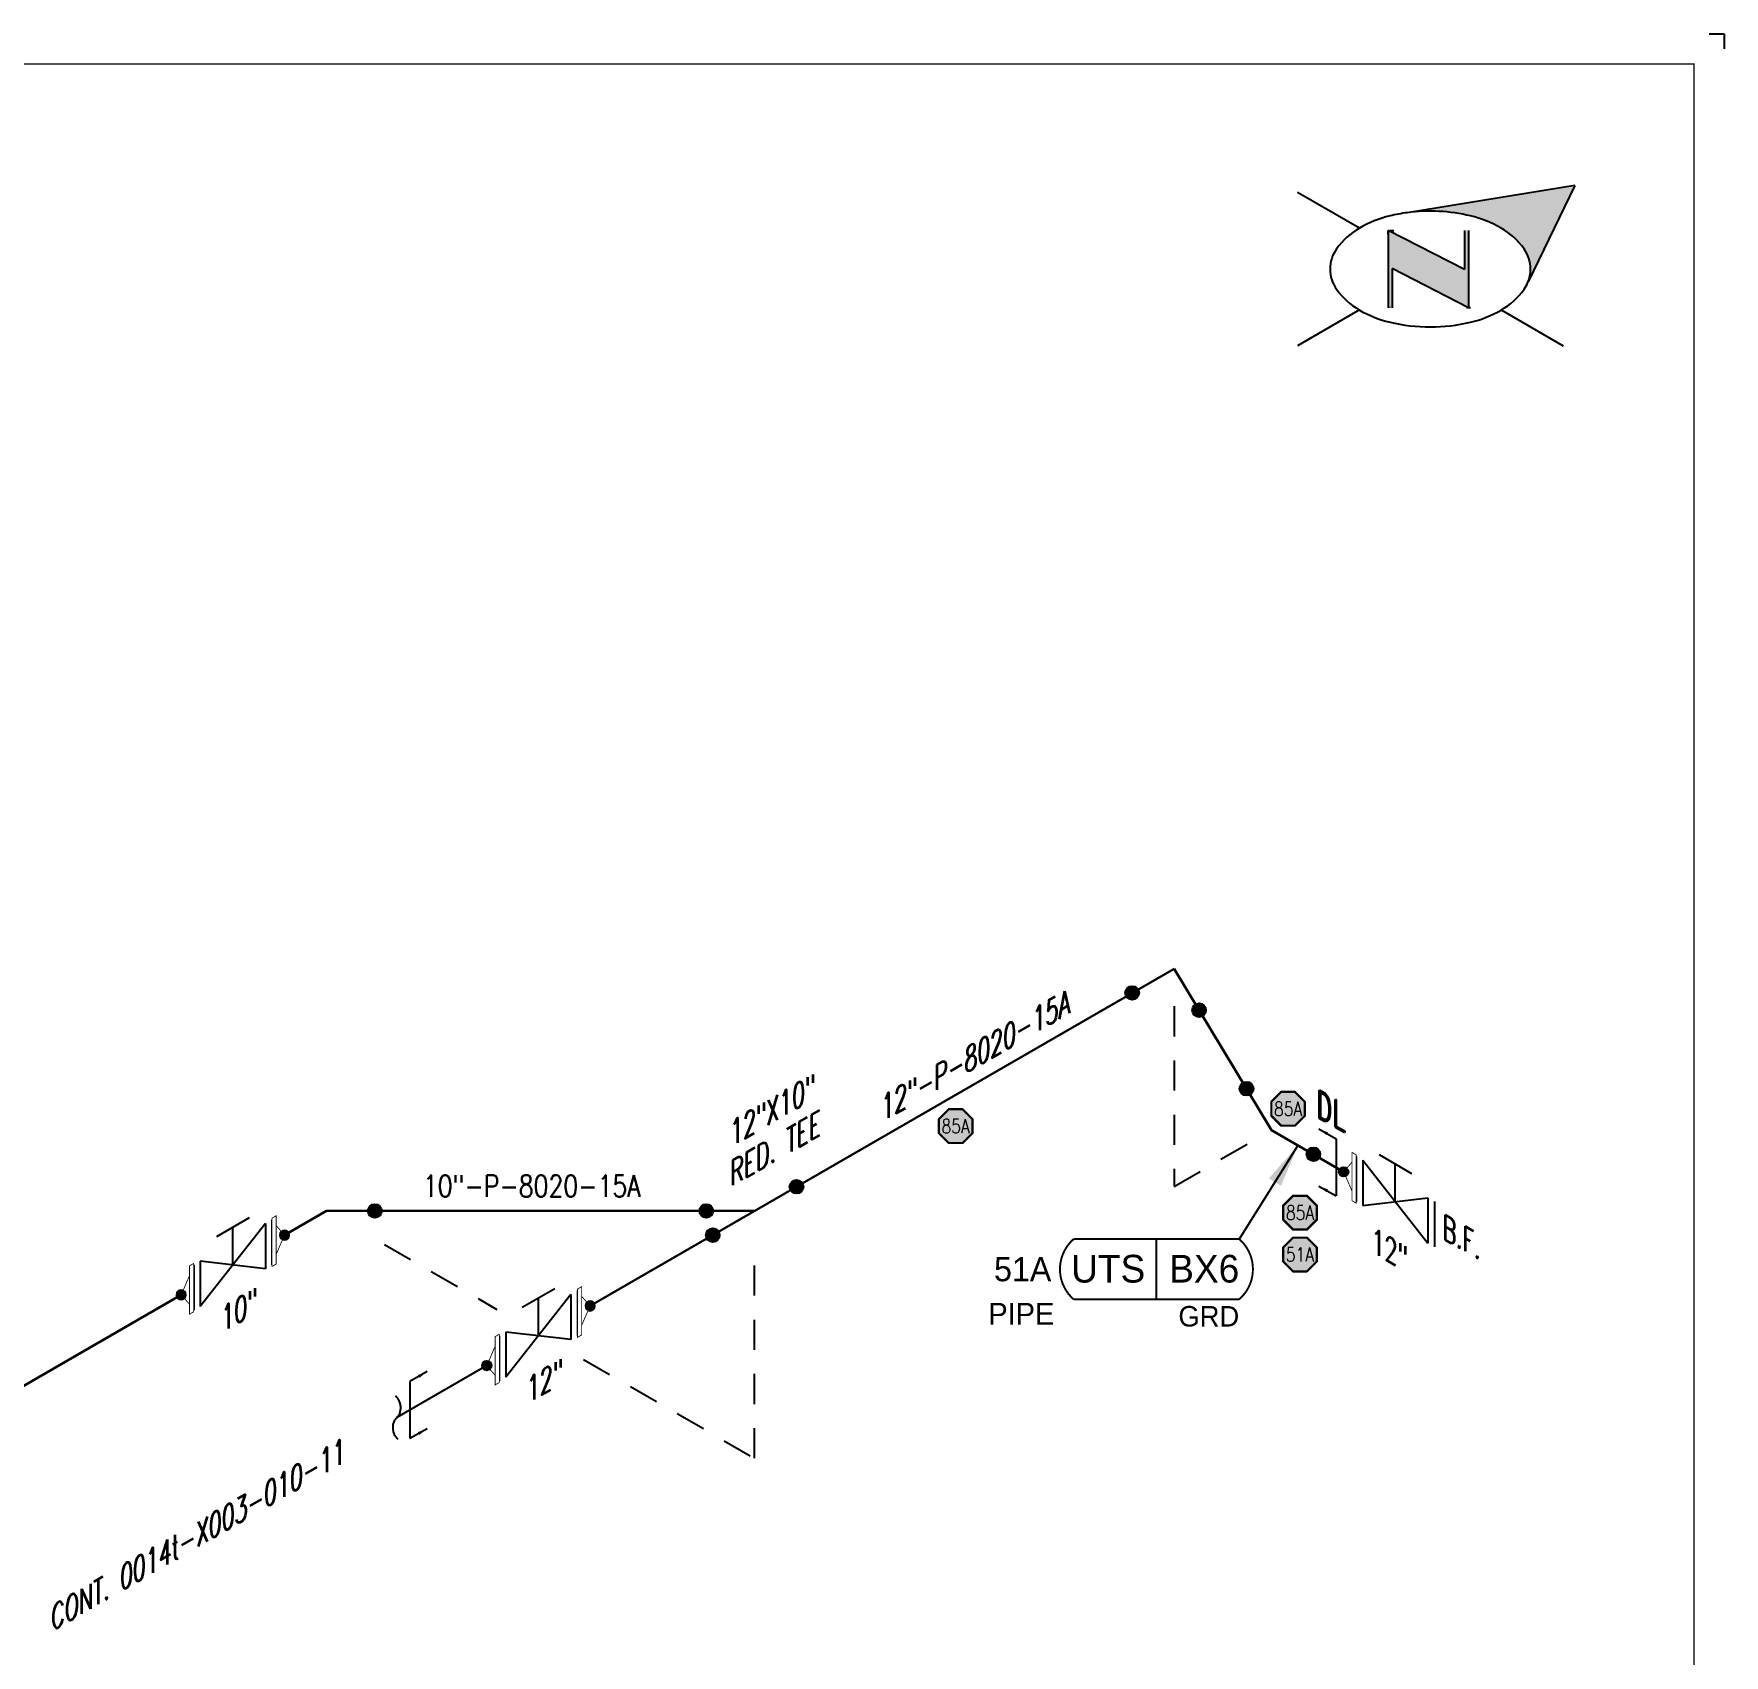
# Model space of a CAD drawing. Header units: inches. Extents: x 0.1 to 17.4, y 0.1 to 11.4.
# Drawn here: x 10.36 to 17.38, y 4.65 to 11.37 of the extents above; entities that cross this region are included whole.
import ezdxf
from ezdxf.enums import TextEntityAlignment as Align

# ---------------------------------------------------------------- set-up
doc = ezdxf.new("R2010")
doc.units = ezdxf.units.IN
doc.header["$MEASUREMENT"] = 0
doc.linetypes.add('HIDDEN2', pattern=[0.1875, 0.125, -0.0625])
for name, color, linetype in [('3', 1, 'Continuous'), ('BORDER', 3, 'Continuous'), ('COMP', 1, 'Continuous'), ('Continuation', 7, 'Continuous'), ('DL', 20, 'Continuous'), ('FITTINGS', 4, 'Continuous'), ('PART_PCML', 7, 'Continuous'), ('PART_SelectedCML_UT', 132, 'Continuous'), ('PIPE-ANNO', 150, 'HIDDEN2'), ('TEXT', 7, 'Continuous'), ('UNAS.PIPE', 251, 'Continuous'), ('WELD POINTS', 41, 'Continuous'), ('Welds', 7, 'Continuous')]:
    doc.layers.add(name, color=color, linetype=linetype)
doc.layers.add('PIPE', color=7, linetype='Continuous', lineweight=30)
doc.styles.add('CMLPAS', font='')
doc.styles.add('ISO330', font='romand.shx', dxfattribs={"width": 0.85, "height": 0.05})
doc.styles.add('PART_Standard', font='romans', dxfattribs={"width": 0.8, "height": 0.09})
doc.styles.add('Richmond', font='arial.ttf')
doc.styles.add('SIMPLEX', font='ROMANS')
doc.styles.get("Standard").update_dxf_attribs({"font": 'arial.ttf'})
doc.styles.get('CMLPAS').set_extended_font_data('Cordia New')
doc.dimstyles.new('Richmond', dxfattribs={"dimtxt": 0.18, "dimasz": 0.18, "dimexe": 0.18, "dimexo": 0.0625, "dimgap": 0.09, "dimtad": 0, "dimtih": 1, "dimtoh": 1, "dimdec": 4, "dimzin": 0, "dimdsep": 46, "dimtxsty": 'Richmond', "dimcen": 0.09, "dimadec": 0, "dimazin": 0, "dimtfac": 1, "dimtdec": 4, "dimtofl": 0, "dimtmove": 0, "dimatfit": 3, "dimfxl": 1, "dimtolj": 1, "dimtzin": 0, "dimarcsym": 0})
doc.dimstyles.get("Standard").update_dxf_attribs({"dimtxt": 0.18, "dimasz": 0.18, "dimexe": 0.18, "dimexo": 0.0625, "dimgap": 0.09, "dimtad": 0, "dimtih": 1, "dimtoh": 1, "dimdec": 4, "dimzin": 0, "dimdsep": 46, "dimtxsty": 'Standard', "dimcen": 0.09, "dimadec": 0, "dimazin": 0, "dimtfac": 1, "dimtdec": 4, "dimtofl": 0, "dimtmove": 0, "dimatfit": 3, "dimfxl": 1, "dimtolj": 1, "dimtzin": 0, "dimarcsym": 0})

# ---------------------------------------------------------------- blocks, each defined once
blk = doc.blocks.new('north2')
at = {"layer": 'BORDER'}
for points in [[(-0.706, -0.7673, -0.156851), (-0.679, -0.8512, -0.095667), (-0.6893, -0.9048), (-0.4945, -0.5044), (-1.1905, -0.6173, -0.092194), (-0.9281, -0.6306, -0.072341), (-0.8009, -0.6813, -0.106617)], [(-0.9381, -1.0109), (-0.9364, -1.0092), (-0.9364, -0.6907), (-0.9524, -0.6907), (-0.9524, -0.8533), (-1.2701, -0.6907), (-1.2701, -0.7067), (-1.2701, -1.0118), (-1.254, -1.0118), (-1.254, -0.8492)]]:
    blk.add_hatch(color=7, dxfattribs=at).paths.add_polyline_path(points)
at = {"layer": 'BORDER', "color": 7}
for p, q in [((-1.3895, -0.6813), (-1.6462, -0.5331)), ((-0.4945, -0.5044), (-1.1905, -0.6173)), ((-0.4945, -0.5044), (-0.6893, -0.9048)), ((-1.2701, -0.6907), (-1.2701, -1.0118)), ((-0.9524, -0.8533), (-1.2701, -0.6907)), ((-1.2701, -0.7067), (-1.2701, -0.6907)), ((-1.262, -0.6907), (-1.246, -0.6907)), ((-0.9524, -0.6907), (-0.9524, -0.8533)), ((-0.9364, -0.6907), (-0.9364, -1.0118)), ((-0.9364, -1.0118), (-1.254, -0.8492)), ((-1.254, -0.8492), (-1.254, -1.0118)), ((-1.3895, -1.0211), (-1.6462, -1.1694)), ((-1.2603, -1.0109), (-1.262, -1.0092)), ((-0.9283, -1.0118), (-0.9444, -1.0118)), ((-0.8009, -1.0211), (-0.5441, -1.1694))]:
    blk.add_line(p, q, dxfattribs=at)
for centre, radius, start, end in [((-1.1517, -1.0932), 0.4756, 103.44948, 120), ((-1.0952, -1.3294), 0.7185, 97.62035, 103.44948), ((-1.0952, -1.3294), 0.7185, 76.55052, 97.62035), ((-1.0387, -1.0932), 0.4756, 60, 76.55052), ((-1.2376, -0.9443), 0.3037, 120, 144.34287), ((-0.9527, -0.9443), 0.3037, 35.65713, 60), ((-1.3674, -0.8512), 0.144, 144.34287, 180), ((-0.823, -0.8512), 0.144, 360, 35.65713), ((-1.3674, -0.8512), 0.144, 180, 215.65713), ((-0.823, -0.8512), 0.144, 324.34287, 337.55468), ((-0.823, -0.8512), 0.144, 337.57958, 360), ((-1.2376, -0.7582), 0.3037, 215.65713, 240), ((-0.9527, -0.7582), 0.3037, 300, 324.34287), ((-1.1517, -0.6093), 0.4756, 240, 256.55052), ((-1.0387, -0.6093), 0.4756, 283.44948, 300), ((-1.0952, -0.373), 0.7185, 256.55052, 270), ((-1.0952, -0.373), 0.7185, 270, 283.44948)]:
    blk.add_arc(centre, radius, start, end, dxfattribs=at)
blk = doc.blocks.new('A$C6804a2e5')
blk.add_blockref('north2', (0, 0))
blk = doc.blocks.new('A$C860dd1f6')
at = {"layer": 'PIPE'}
blk.add_blockref('A$C6804a2e5', (0, 0), dxfattribs=at)
blk = doc.blocks.new('Border')
at = {"layer": 'BORDER', "const_width": 0.005}
blk.add_lwpolyline([(0.25, 0.25), (17.25, 0.25), (17.25, 11.25), (0.25, 11.25)], close=True, dxfattribs=at)
blk = doc.blocks.new('2_WELD_SINGLE_00')
at = {"linetype": 'ByBlock', "lineweight": -2}
h = blk.add_hatch(color=0, dxfattribs=at)
edge = h.paths.add_edge_path()
edge.add_arc((0, 0), 0.0286, 0, 360)
at = {"color": 0, "linetype": 'ByBlock', "lineweight": -2}
blk.add_circle((0, 0), 0.0286, dxfattribs=at)
blk = doc.blocks.new('*U76')
at = {"layer": 'WELD POINTS'}
for p, rotation in [((0.174, 0.1004), 120.0000000000001), ((-0.174, -0.1004), 119.9999999999999)]:
    blk.add_blockref('2_WELD_SINGLE_00', p, dxfattribs=dict(at, rotation=rotation))
blk.add_blockref('2_WELD_SINGLE_00', (-0.2009, 0), dxfattribs=at)
blk = doc.blocks.new('3_VALVE_FLANGE_GATE_30')
at = {"color": 0, "linetype": 'ByBlock', "lineweight": -2}
blk.add_wipeout([(-0.1624, -0.1875), (-0.1353, -0.1719), (0, 0), (0.1353, -0.0156), (0.1624, 0), (0.1624, 0.1875), (0.1353, 0.1719), (0, 0), (-0.1353, 0.0156), (-0.1624, 0)], dxfattribs=at)
for p, q in [((0.1353, 0.1719), (-0.1353, -0.1719)), ((0.0677, 0.1953), (-0.0677, 0.1172)), ((0, 0), (0, 0.1563)), ((0.1353, 0.1719), (0.1353, -0.0156)), ((0.1624, 0.1875), (0.1624, 0)), ((-0.1624, 0), (-0.1624, -0.1875)), ((-0.1353, 0.0156), (-0.1353, -0.1719)), ((0.1353, -0.0156), (-0.1353, 0.0156))]:
    blk.add_line(p, q, dxfattribs=at)
blk = doc.blocks.new('AM9A04')
at = {"const_width": 0.01}
blk.add_lwpolyline([(-0.05, -0.144), (-0.15, 0.087), (-0.05, 0.202)], dxfattribs=at)
at = {"linetype": 'Continuous', "const_width": 0.01}
blk.add_lwpolyline([(0, -0.289), (0, 0.289), (-0.05, 0.318), (-0.05, -0.26)], close=True, dxfattribs=at)
blk = doc.blocks.new('A09')
at = {"layer": 'Welds'}
h = blk.add_hatch(color=256, dxfattribs=at)
h.dxf.hatch_style = 1
h.paths.add_polyline_path([(-0.03, 0, 1), (0.03, 0, 1)])
blk.add_circle((0, 0), 0.03, dxfattribs=at)
blk = doc.blocks.new('*U50')
blk.add_wipeout([(0.052, -0.03), (0.0173, -0.07), (0.0173, -0.1101), (0, -0.1001), (0, 0.1001), (0.0173, 0.0901), (0.0173, 0.05)]).dxf.layer = 'COMP'
at = {"layer": '3', "xscale": 0.65, "yscale": 0.65, "zscale": 0.65}
blk.add_blockref('A09', (0.052, -0.03), dxfattribs=at)
at = {"layer": 'COMP', "xscale": 0.3466300616258731, "yscale": 0.3466300616258731, "zscale": 0.3466300616258731, "rotation": 180}
blk.add_blockref('AM9A04', (0, 0), dxfattribs=at)
blk = doc.blocks.new('1_Text_30')
at = {"layer": 'TEXT', "style": 'PART_Standard', "oblique": 30, "width": 0.8}
blk.add_attdef('TEXT', (0, 0), '', height=0.09, rotation=30, dxfattribs=at)
blk = doc.blocks.new('1_BREAK-PIPE_PIPE_00')
at = {"color": 0, "linetype": 'ByBlock', "lineweight": -2}
for centre, major_axis in [((-0.03, 0.092), (0, -0.101)), ((0.03, -0.092), (0, 0.101))]:
    blk.add_ellipse(centre, major_axis=major_axis, ratio=0.711978, start_param=0.427466, end_param=3.141593, dxfattribs=at)
blk = doc.blocks.new('1_Tilde_30')
at = {"layer": 'PIPE-ANNO', "xscale": -0.5000000000000001, "yscale": 0.5000000000000001, "zscale": 0.5000000000000001, "rotation": 114.4010914305396}
blk.add_blockref('1_BREAK-PIPE_PIPE_00', (0, 0), dxfattribs=at)
blk = doc.blocks.new('1_Cont_30')
at = {"layer": 'Continuation', "style": 'PART_Standard', "oblique": 30, "width": 0.8}
blk.add_attdef('CONT', (0, 0), '', height=0.09, rotation=30, dxfattribs=at)
blk = doc.blocks.new('*U77')
at = {"layer": 'WELD POINTS'}
for p, rotation in [((-0.174, -0.1004), 29.99999999999974), ((0.1039, -0.1719), 31.14080989892718)]:
    blk.add_blockref('2_WELD_SINGLE_00', p, dxfattribs=dict(at, rotation=rotation))
blk = doc.blocks.new('*U78')
at = {"layer": 'WELD POINTS'}
for p, rotation in [((-0.1039, 0.1719), 301.1408098989259), ((0.174, -0.1004), 60.00000000000097)]:
    blk.add_blockref('2_WELD_SINGLE_00', p, dxfattribs=dict(at, rotation=rotation))
blk = doc.blocks.new('1_Text_330')
at = {"layer": 'TEXT', "style": 'PART_Standard', "oblique": 330, "width": 0.8}
blk.add_attdef('3/4"', (0, 0), '', height=0.09, rotation=330, dxfattribs=at)
blk = doc.blocks.new('1_Text_00')
at = {"layer": 'TEXT', "style": 'PART_Standard', "width": 0.8}
blk.add_attdef('TEXT', (-0.062, -0.0144), '', height=0.09, dxfattribs=at)
blk = doc.blocks.new('DL_330')
at = {"layer": 'DL', "style": 'ISO330', "oblique": 330, "width": 0.85}
blk.add_text('DL', height=0.1, rotation=330, dxfattribs=at).set_placement((0, 0))
blk = doc.blocks.new('PART_PCML')
blk.add_hatch(color=0).paths.add_polyline_path([(-0.0699, -0.029), (-0.029, -0.0699), (0.029, -0.0699), (0.0699, -0.029), (0.0699, 0.029), (0.029, 0.0699), (-0.029, 0.0699), (-0.0699, 0.029)])
at = {"color": 7, "const_width": 0.009}
blk.add_lwpolyline([(-0.0699, 0.029), (-0.029, 0.0699), (0.029, 0.0699), (0.0699, 0.029), (0.0699, -0.029), (0.029, -0.0699), (-0.029, -0.0699), (-0.0699, -0.029), (-0.0699, 0.029), (-0.029, 0.0699)], dxfattribs=at)
at = {"color": 18, "true_color": 0x000000}
blk.add_lwpolyline([(-0.029, 0.0699), (-0.0699, 0.029), (-0.0699, -0.029), (-0.029, -0.0699), (0.029, -0.0699), (0.0699, -0.029), (0.0699, 0.029), (0.029, 0.0699)], close=True, dxfattribs=at)
at = {"color": 7, "true_color": 0xffffff, "style": 'SIMPLEX', "width": 0.8, "flags": 1}
for tag, p in [('CIRCUIT', (-0.0939, 0.0889)), ('DM', (-0.0527, -0.1332)), ('TYPE', (-0.0749, -0.2043))]:
    blk.add_attdef(tag, p, '', height=0.0586, dxfattribs=at)
at = {"color": 7, "true_color": 0xffffff, "style": 'SIMPLEX', "width": 0.8}
blk.add_attdef('DMDISP', text='', height=0.0586, dxfattribs=at).set_placement((0, 0), align=Align.MIDDLE_CENTER)
blk = doc.blocks.new('CMLPAS')
at = {"const_width": 0.008}
blk.add_lwpolyline([(0.0625, 0.125, 0.454441), (0.0625, -0.125), (0.75, -0.125, 0.454441), (0.75, 0.125)], format="xyb", close=True, dxfattribs=at)
blk.add_lwpolyline([(0.4063, -0.125), (0.4063, 0.125)], dxfattribs=at)
at = {"style": 'CMLPAS', "flags": 1}
for tag, p in [('STATE', (0.75, 0.6229)), ('DL', (0.75, 0.4817)), ('CIRCUIT', (0.75, 0.3405)), ('SUBSINTERVAL(MONTHS)', (-0.0251, -0.3355)), ('OLD_ID', (0.75, -0.3366)), ('OLD_NDE', (0.75, -0.4778)), ('OLD_ENTY', (0.7411, -0.6357)), ('SIZE', (0.7473, -0.7611)), ('SPEC', (0.7473, -0.9022)), ('JUSTIFY', (0.7473, -1.0434)), ('COMMENTS', (0.7473, -1.1846)), ('OLD_ASSET', (0.75, -1.3262)), ('SCHED', (0.7371, -1.4689)), ('NOM_THICK', (0.7521, -1.6102)), ('CORR_ALLOW', (0.763, -1.7453)), ('TML_STATUS', (0.7723, -1.8777)), ('FLOW_ORDER', (0.7785, -2.1301))]:
    blk.add_attdef(tag, text='', height=0.1, dxfattribs=at).set_placement(p, align=Align.MIDDLE_RIGHT)
at = {"style": 'CMLPAS'}
for tag, height, p in [('CHILD', 0.25, (0.75, 0.269)), ('###', 0.115, (0.75, 0.002)), ('ACCESS', 0.085, (0.75, -0.1954))]:
    blk.add_attdef(tag, text='', height=height, dxfattribs=at).set_placement(p, align=Align.MIDDLE_RIGHT)
at = {"color": 152, "style": 'CMLPAS'}
for tag, height, p in [('SPECIAL', 0.085, (0.4055, 0.1897)), ('DM-TYPE', 0.1, (-0.03, 0)), ('COMP', 0.09, (-0.0174, -0.185))]:
    blk.add_attdef(tag, text='', height=height, dxfattribs=at).set_placement(p, align=Align.MIDDLE_RIGHT)
at = {"style": 'CMLPAS'}
blk.add_attdef('NDE', text='', height=0.115, dxfattribs=at).set_placement((0.206, 0.002), align=Align.MIDDLE_CENTER)
blk = doc.blocks.new('*U67')
at = {"color": 20, "linetype": 'ByBlock', "ltscale": 0.7}
blk.add_line((-0.1026, -0.1218), (0.1026, -0.0032), dxfattribs=at)
for points in [[(0.1026, -0.0859), (0.1026, -0.0032)], [(-0.1026, -0.2043), (-0.1026, -0.1218)]]:
    blk.add_leader(points, dimstyle='Richmond', override={"dimasz": 0.04, "dimgap": 0.09, "dimtad": 0}, dxfattribs=at)
blk = doc.blocks.new('*U82')
at = {"color": 20, "linetype": 'ByBlock', "ltscale": 0.7}
blk.add_line((-0.0541, 0.1498), (-0.0541, -0.0873), dxfattribs=at)
for points in [[(-0.1257, 0.1911), (-0.0541, 0.1498)], [(-0.1257, -0.0459), (-0.0541, -0.0873)]]:
    blk.add_leader(points, dimstyle='Richmond', override={"dimasz": 0.04, "dimgap": 0.09, "dimtad": 0}, dxfattribs=at)

msp = doc.modelspace()

# ---------------------------------------------------------------- linework, layer by layer
for p, q in [((17.3125, 11.375), (17.375, 11.375)), ((17.375, 11.375), (17.375, 11.3125))]:
    msp.add_line(p, q)
at = {"layer": 'PIPE'}
for p, q in [((15.0911, 7.4953), (12.6668, 6.0957)), ((15.4957, 6.8256), (15.0911, 7.4953)), ((15.4957, 6.8256), (15.7953, 6.6526)), ((9.7311, 5.4271), (11.5723, 6.4901)), ((11.5723, 6.4901), (13.35, 6.4901))]:
    msp.add_line(p, q, dxfattribs=at)
at = {"layer": 'PIPE-ANNO'}
for p, q in [((15.0911, 7.3394), (15.0911, 6.5919)), ((15.0911, 6.5919), (15.4259, 6.7852)), ((11.813, 6.3511), (12.2801, 6.0815)), ((13.35, 5.4638), (13.35, 6.3511)), ((12.6392, 5.8741), (13.35, 5.4638))]:
    msp.add_line(p, q, dxfattribs=at)

# ---------------------------------------------------------------- block references
msp.add_blockref('DL_330', (15.6814, 6.8828))
at = {"layer": 'BORDER'}
for name, p in [('Border', (0, 0)), ('A$C860dd1f6', (17.25, 11.25))]:
    msp.add_blockref(name, p, dxfattribs=at)
at = {"layer": 'Continuation'}
msp.add_blockref('1_Cont_30', (10.4301, 4.7452), dxfattribs=at).add_auto_attribs({'CONT': 'CONT. 0014t-X003-010-11'})
at = {"layer": 'DL', "xscale": -1, "rotation": 119.9999999999999}
msp.add_blockref('*U67', (11.8643, 5.6324), dxfattribs=at)
at = {"layer": 'PART_PCML', "color": 13}
for p in [(15.5646, 6.914), (14.1843, 6.8421), (15.614, 6.483)]:
    msp.add_blockref('PART_PCML', p, dxfattribs=at).add_auto_attribs({'DMDISP': '85A'})
at = {"layer": 'PART_PCML', "color": 96}
msp.add_blockref('PART_PCML', (15.6138, 6.3092), dxfattribs=at).add_auto_attribs({'DMDISP': '51A'})
at = {"layer": 'PART_SelectedCML_UT'}
msp.add_blockref('CMLPAS', (14.6118, 6.2484), dxfattribs=at).add_auto_attribs({'###': 'BX6', 'NDE': 'UTS', 'DM-TYPE': '51A', 'COMP': 'PIPE', 'ACCESS': 'GRD'})
at = {"layer": 'PIPE-ANNO', "xscale": -1, "rotation": 119.9999999999999}
msp.add_blockref('1_Tilde_30', (11.8643, 5.6324), dxfattribs=at)
at = {"layer": 'TEXT'}
for name, p, values in [('1_Text_30', (13.8768, 6.8602), {'TEXT': '12"-P-8020-15A'}), ('1_Text_30', (13.249, 6.7556), {'TEXT': '12"X10"'}), ('1_Text_30', (13.249, 6.5903), {'TEXT': 'RED. TEE'}), ('1_Text_00', (12.0348, 6.5631), {'TEXT': '10"-P-8020-15A'}), ('1_Text_330', (16.2055, 6.3768), {'3/4"': 'B.F.'})]:
    msp.add_blockref(name, p, dxfattribs=at).add_auto_attribs(values)
at = {"layer": 'WELD POINTS'}
for name, p in [('*U77', (15.0911, 7.4953)), ('*U78', (15.4957, 6.8256)), ('*U76', (13.35, 6.4901))]:
    msp.add_blockref(name, p, dxfattribs=at)
at = {"layer": 'WELD POINTS', "rotation": 90.00000000000021}
msp.add_blockref('2_WELD_SINGLE_00', (11.7732, 6.4901), dxfattribs=at)

# ---------------------------------------------------------------- leaders
at = {"layer": 'PART_SelectedCML_UT'}
msp.add_leader([(15.6057, 6.7621), (15.3619, 6.3734)], dimstyle='Standard', dxfattribs=at)

# ---------------------------------------------------------------- next in the draw order: block references
at = {"layer": 'FITTINGS', "xscale": -1}
msp.add_blockref('3_VALVE_FLANGE_GATE_30', (16.0097, 6.5289), dxfattribs=at)
at = {"layer": 'FITTINGS'}
for p in [(11.1839, 6.2659), (12.4524, 5.9719)]:
    msp.add_blockref('3_VALVE_FLANGE_GATE_30', p, dxfattribs=at)

# ---------------------------------------------------------------- next in the draw order: block references
at = {"layer": 'COMP', "ltscale": 0.65, "rotation": 180}
msp.add_blockref('*U50', (15.8473, 6.6226), dxfattribs=at)
at = {"layer": 'COMP', "ltscale": 0.65, "xscale": -1, "rotation": 180}
for p in [(11.3463, 6.3597), (12.6148, 6.0657)]:
    msp.add_blockref('*U50', p, dxfattribs=at)
at = {"layer": 'COMP', "ltscale": 0.65, "xscale": -1}
msp.add_blockref('*U50', (11.0216, 6.1722), dxfattribs=at)
at = {"layer": 'TEXT'}
for name, p, values in [('1_Text_330', (15.9118, 6.3207), {'3/4"': '12"'}), ('1_Text_30', (11.1369, 5.985), {'TEXT': '10"'}), ('1_Text_30', (12.4053, 5.691), {'TEXT': '12"'})]:
    msp.add_blockref(name, p, dxfattribs=at).add_auto_attribs(values)

# ---------------------------------------------------------------- next in the draw order: wipeouts: each hides what was drawn before it
msp.add_wipeout([(12.238, 5.8481), (12.2727, 5.8081), (12.2727, 5.7681), (12.29, 5.7781), (12.29, 5.9782), (12.2727, 5.9682), (12.2727, 5.9282)]).dxf.layer = 'UNAS.PIPE'

# ---------------------------------------------------------------- next in the draw order: hatches: boundary and pattern name
at = {"layer": 'UNAS.PIPE'}
h = msp.add_hatch(color=256, dxfattribs=at)
h.dxf.hatch_style = 1
h.paths.add_polyline_path([(12.2575, 5.8481, 1), (12.2185, 5.8481, 1)])

# ---------------------------------------------------------------- next in the draw order: linework, layer by layer
msp.add_line((12.238, 5.8481), (11.8643, 5.6324), dxfattribs=at)
msp.add_circle((12.238, 5.8481), 0.0195, dxfattribs=at)

# ---------------------------------------------------------------- next in the draw order: block references
at = {"layer": 'DL'}
msp.add_blockref('*U82', (15.818, 6.6395), dxfattribs=at)
at = {"layer": 'UNAS.PIPE', "xscale": -0.3466300616258731, "yscale": 0.3466300616258731, "zscale": 0.3466300616258731, "rotation": 180}
msp.add_blockref('AM9A04', (12.29, 5.8782), dxfattribs=at)

doc.saveas('drawing.dxf')
